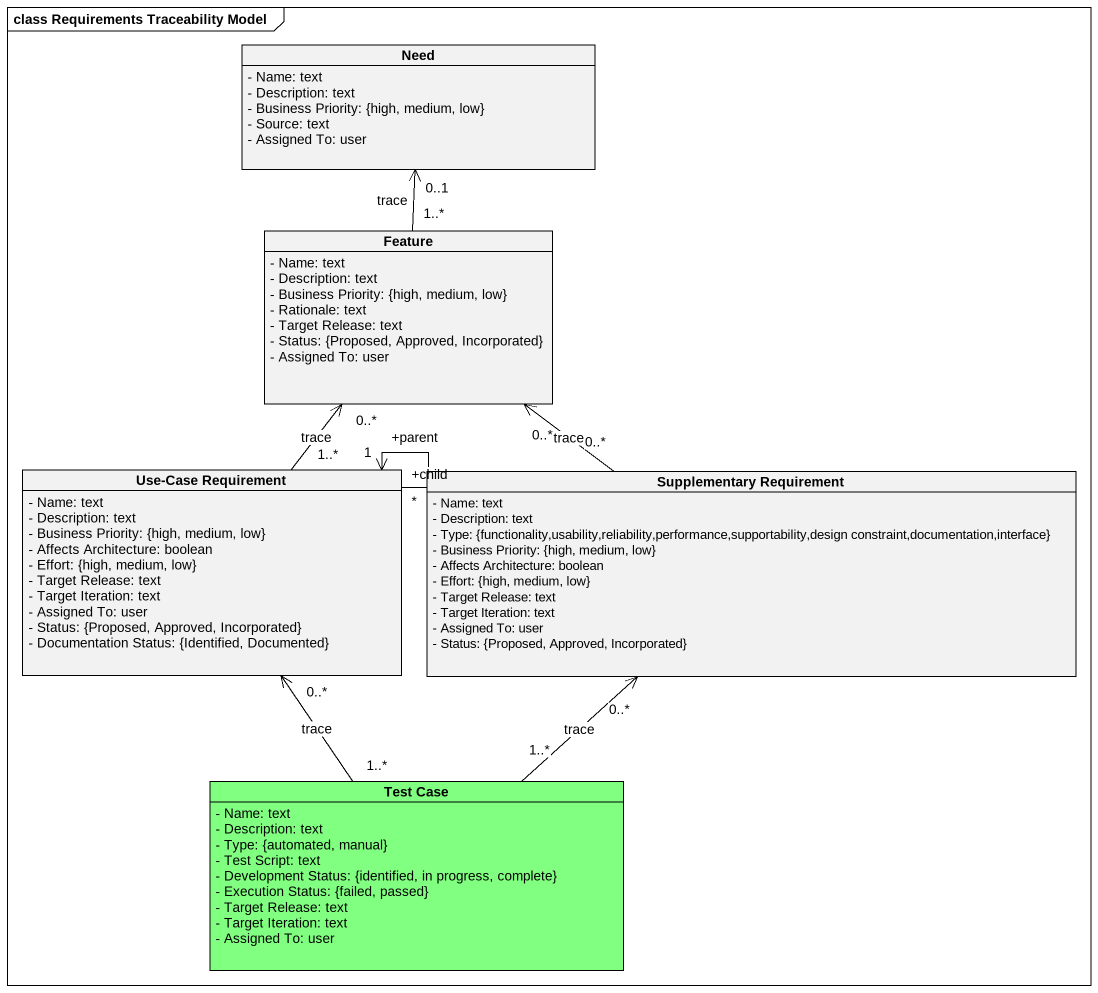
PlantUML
@startuml
mainframe class Requirements Traceability Model
hide circle
hide empty members
skinparam classAttributeIconSize 0
class Need {
  - Name: text
  - Description: text
  - Business Priority: {high, medium, low}
  - Source: text
  - Assigned To: user
}
class Feature {
  - Name: text
  - Description: text
  - Business Priority: {high, medium, low}
  - Rationale: text
  - Target Release: text
  - Status: {Proposed, Approved, Incorporated}
  - Assigned To: user
}
class "Use-Case Requirement" as Use_Case_Requirement {
  - Name: text
  - Description: text
  - Business Priority: {high, medium, low}
  - Affects Architecture: boolean
  - Effort: {high, medium, low}
  - Target Release: text
  - Target Iteration: text
  - Assigned To: user
  - Status: {Proposed, Approved, Incorporated}
  - Documentation Status: {Identified, Documented}
}
class "Supplementary Requirement" as Supplementary_Requirement {
  - Name: text
  - Description: text
  - Type: {functionality,usability,reliability,performance,supportability,design constraint,documentation,interface}
  - Business Priority: {high, medium, low}
  - Affects Architecture: boolean
  - Effort: {high, medium, low}
  - Target Release: text
  - Target Iteration: text
  - Assigned To: user
  - Status: {Proposed, Approved, Incorporated}
}
class "Test Case" as Test_Case #80FF80 {
  - Name: text
  - Description: text
  - Type: {automated, manual}
  - Test Script: text
  - Development Status: {identified, in progress, complete}
  - Execution Status: {failed, passed}
  - Target Release: text
  - Target Iteration: text
  - Assigned To: user
}
Feature "1..*" -up-> "0..1" Need : trace
Use_Case_Requirement "1..*" -up-> "0..*" Feature : trace
Use_Case_Requirement "+child\n*" --> "+parent\n1" Use_Case_Requirement
Supplementary_Requirement "0..*" -up-> "0..*" Feature : trace
Test_Case "1..*" -up-> "0..*" Use_Case_Requirement : trace
Test_Case "1..*" -up-> "0..*" Supplementary_Requirement : trace
@enduml
